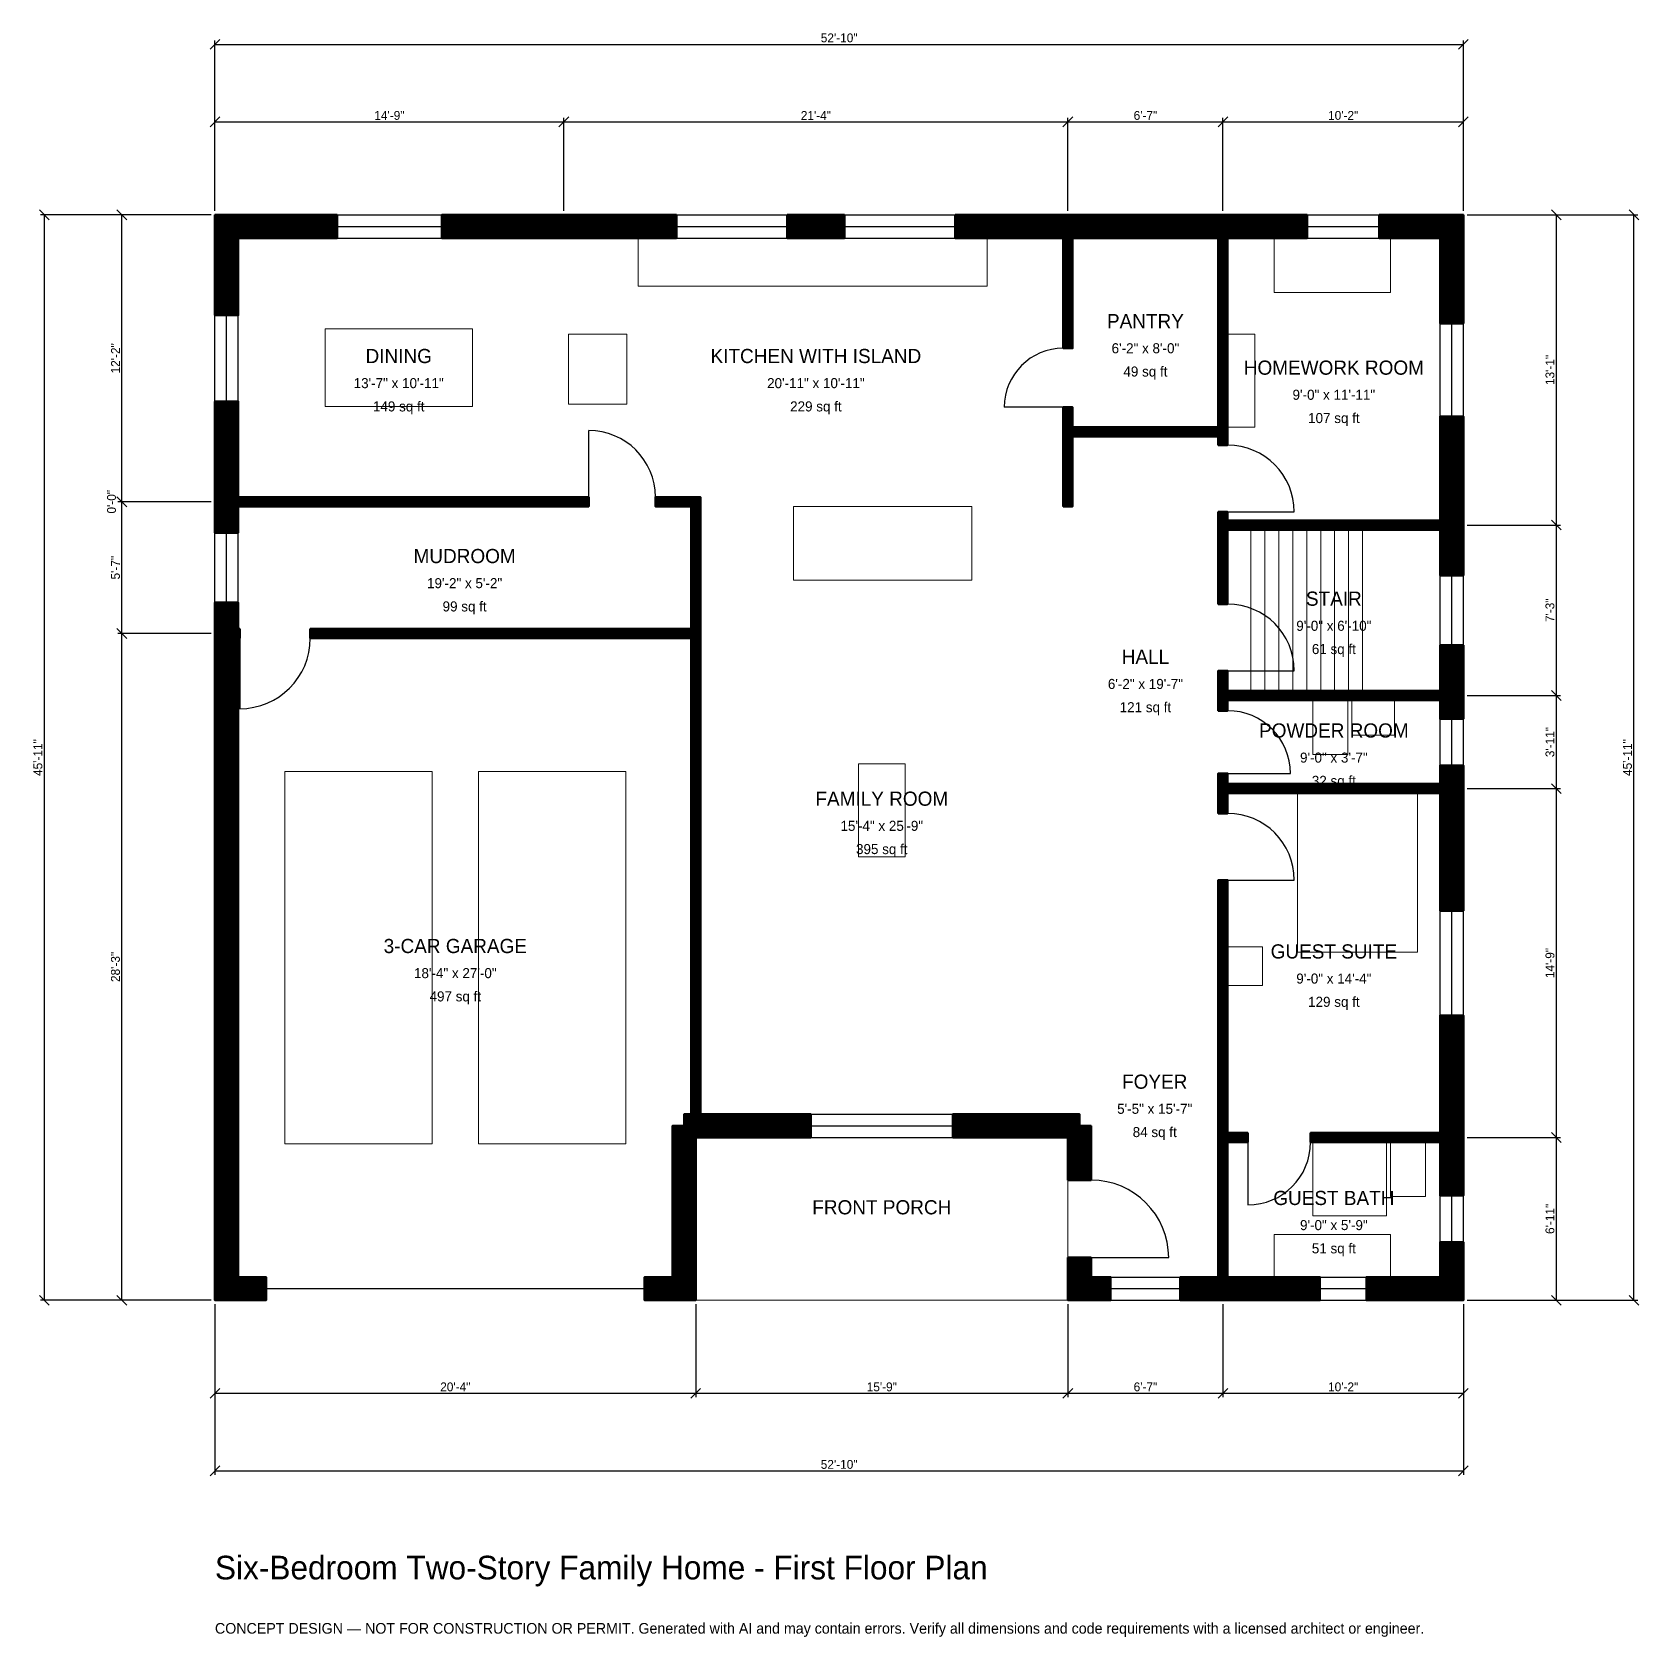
# Model space of a CAD drawing. Header units: inches. Extents: x -93 to 723, y -171 to 644.
import ezdxf
from ezdxf.enums import TextEntityAlignment as Align

# ---------------------------------------------------------------- set-up
doc = ezdxf.new("R2010")
doc.units = ezdxf.units.IN
doc.header["$MEASUREMENT"] = 0
doc.linetypes.add('DASHED', pattern=[0.6, 0.5, -0.1])
for name, color, linetype, lineweight in [('A-ANNO-DIMS', 1, 'Continuous', 13), ('A-ANNO-TEXT', 7, 'Continuous', 18), ('A-AREA-IDEN', 7, 'Continuous', 18), ('A-DOOR', 2, 'Continuous', 25), ('A-FLOR-FIXT', 9, 'Continuous', 13), ('A-FLOR-STRS', 3, 'Continuous', 18), ('A-FURN', 9, 'Continuous', 13), ('A-GLAZ', 4, 'Continuous', 25), ('A-SITE-PAVE', 8, 'Continuous', 13), ('A-WALL', 7, 'Continuous', 50), ('A-WALL-PATT', 8, 'Continuous', 13)]:
    doc.layers.add(name, color=color, linetype=linetype, lineweight=lineweight)
doc.dimstyles.new('PLAN', dxfattribs={"dimtxt": 4.5, "dimasz": 3, "dimexe": 2, "dimexo": 2, "dimgap": 1, "dimtad": 1, "dimdec": 0, "dimlunit": 4, "dimtsz": 2.5, "dimcen": 2.5, "dimclrd": 1, "dimclre": 1, "dimazin": 3, "dimtfac": 1, "dimtmove": 0, "dimatfit": 3})

msp = doc.modelspace()

# ---------------------------------------------------------------- hatches: boundary and pattern name
at = {"layer": 'A-WALL-PATT'}
h = msp.add_hatch(dxfattribs=at)
h.set_pattern_fill('ANSI31', color=8, scale=0.8)
h.paths.add_polyline_path([(0, 340.9449), (0, 340.9449), (0, 344.4882), (0, 354.3307), (11.811, 354.3307), (11.811, 344.4882), (11.811, 340.9449), (12.5984, 340.9449), (12.5984, 336.2205), (11.811, 336.2205), (11.811, 332.6772), (11.811, 11.811), (25.9843, 11.811), (25.9843, 0), (11.811, 0), (11.811, 0), (0, 0), (0, 0), (0, 0), (0, 0), (0, 11.811), (0, 11.811), (0, 332.6772), (0, 336.2205), (0, 336.2205), (0, 340.9449)])
h.paths.add_polyline_path([(0, 399.6063), (0, 403.1496), (0, 403.1496), (0, 407.874), (0, 407.874), (0, 411.4173), (0, 456.4961), (11.811, 456.4961), (11.811, 411.4173), (11.811, 407.874), (174.8031, 407.874), (179.5276, 407.874), (189.7638, 407.874), (189.7638, 403.1496), (179.5276, 403.1496), (174.8031, 403.1496), (11.811, 403.1496), (11.811, 399.6063), (11.811, 389.7638), (0, 389.7638), (0, 399.6063)])
h.paths.add_polyline_path([(0, 539.3701), (0, 539.3701), (0, 551.1811), (0, 551.1811), (0, 551.1811), (11.811, 551.1811), (11.811, 551.1811), (62.0079, 551.1811), (62.0079, 539.3701), (11.811, 539.3701), (11.811, 500.1968), (0, 500.1968), (0, 539.3701)])
h.paths.add_polyline_path([(171.2598, 551.1811), (183.0709, 551.1811), (234.3176, 551.1811), (234.3176, 539.3701), (183.0709, 539.3701), (171.2598, 539.3701), (115.1575, 539.3701), (115.1575, 551.1811), (171.2598, 551.1811)])
h.paths.add_polyline_path([(319.6194, 551.1811), (319.6194, 539.3701), (290.6168, 539.3701), (290.6168, 551.1811), (319.6194, 551.1811)])
h.paths.add_polyline_path([(427.1654, 551.1811), (430.7087, 551.1811), (430.7087, 551.1811), (435.4331, 551.1811), (435.4331, 551.1811), (438.9764, 551.1811), (505.9055, 551.1811), (509.4488, 551.1811), (509.4488, 551.1811), (514.1732, 551.1811), (514.1732, 551.1811), (517.7165, 551.1811), (554.5276, 551.1811), (554.5276, 539.3701), (517.7165, 539.3701), (514.1732, 539.3701), (514.1732, 443.3071), (514.1732, 438.5827), (514.1732, 434.252), (509.4488, 434.252), (509.4488, 438.5827), (435.4331, 438.5827), (435.4331, 403.1496), (430.7087, 403.1496), (430.7087, 438.5827), (430.7087, 443.3071), (430.7087, 453.5433), (435.4331, 453.5433), (435.4331, 443.3071), (509.4488, 443.3071), (509.4488, 539.3701), (505.9055, 539.3701), (438.9764, 539.3701), (435.4331, 539.3701), (435.4331, 483.4646), (430.7087, 483.4646), (430.7087, 539.3701), (427.1654, 539.3701), (375.9186, 539.3701), (375.9186, 551.1811), (427.1654, 551.1811)])
h.paths.add_polyline_path([(622.0472, 551.1811), (622.0472, 551.1811), (633.8583, 551.1811), (633.8583, 551.1811), (633.8583, 551.1811), (633.8583, 539.3701), (633.8583, 539.3701), (633.8583, 496.063), (622.0472, 496.063), (622.0472, 539.3701), (591.1417, 539.3701), (591.1417, 551.1811), (622.0472, 551.1811)])
h.paths.add_polyline_path([(633.8583, 399.6063), (633.8583, 396.063), (633.8583, 396.063), (633.8583, 391.3386), (633.8583, 391.3386), (633.8583, 387.7953), (633.8583, 368.1102), (622.0472, 368.1102), (622.0472, 387.7953), (622.0472, 391.3386), (514.1732, 391.3386), (514.1732, 353.5433), (509.4488, 353.5433), (509.4488, 391.3386), (509.4488, 396.063), (509.4488, 400.3937), (514.1732, 400.3937), (514.1732, 396.063), (622.0472, 396.063), (622.0472, 399.6063), (622.0472, 448.8189), (633.8583, 448.8189), (633.8583, 399.6063)])
h.paths.add_polyline_path([(633.8583, 312.9921), (633.8583, 309.4488), (633.8583, 309.4488), (633.8583, 304.7244), (633.8583, 304.7244), (633.8583, 301.1811), (633.8583, 295.2756), (622.0472, 295.2756), (622.0472, 301.1811), (622.0472, 304.7244), (514.1732, 304.7244), (514.1732, 299.4094), (509.4488, 299.4094), (509.4488, 304.7244), (509.4488, 309.4488), (509.4488, 319.685), (514.1732, 319.685), (514.1732, 309.4488), (622.0472, 309.4488), (622.0472, 312.9921), (622.0472, 332.6772), (633.8583, 332.6772), (633.8583, 312.9921)])
h.paths.add_polyline_path([(633.8583, 265.748), (633.8583, 262.2047), (633.8583, 262.2047), (633.8583, 257.4803), (633.8583, 257.4803), (633.8583, 253.937), (633.8583, 197.8346), (622.0472, 197.8346), (622.0472, 253.937), (622.0472, 257.4803), (514.1732, 257.4803), (514.1732, 247.2441), (509.4488, 247.2441), (509.4488, 257.4803), (509.4488, 262.2047), (509.4488, 267.5197), (514.1732, 267.5197), (514.1732, 262.2047), (622.0472, 262.2047), (622.0472, 265.748), (622.0472, 271.6535), (633.8583, 271.6535), (633.8583, 265.748)])
h.paths.add_polyline_path([(633.8583, 88.5827), (633.8583, 85.0394), (633.8583, 85.0394), (633.8583, 80.315), (633.8583, 80.315), (633.8583, 76.7717), (633.8583, 53.1496), (622.0472, 53.1496), (622.0472, 76.7717), (622.0472, 80.315), (556.2992, 80.315), (556.2992, 85.0394), (622.0472, 85.0394), (622.0472, 88.5827), (622.0472, 144.685), (633.8583, 144.685), (633.8583, 88.5827)])
h.paths.add_polyline_path([(633.8583, 11.811), (633.8583, 11.811), (633.8583, 0), (633.8583, 0), (633.8583, 0), (622.0472, 0), (622.0472, 0), (584.6457, 0), (584.6457, 11.811), (622.0472, 11.811), (622.0472, 29.5276), (633.8583, 29.5276), (633.8583, 11.811)])
h.paths.add_polyline_path([(517.7165, 0), (514.1732, 0), (514.1732, 0), (509.4488, 0), (509.4488, 0), (505.9055, 0), (490.1575, 0), (490.1575, 11.811), (505.9055, 11.811), (509.4488, 11.811), (509.4488, 80.315), (509.4488, 85.0394), (509.4488, 198.4252), (509.4488, 203.1496), (509.4488, 213.3858), (514.1732, 213.3858), (514.1732, 203.1496), (514.1732, 198.4252), (514.1732, 85.0394), (524.4094, 85.0394), (524.4094, 80.315), (514.1732, 80.315), (514.1732, 11.811), (517.7165, 11.811), (561.0236, 11.811), (561.0236, 0), (517.7165, 0)])
h.paths.add_polyline_path([(444.8819, 0), (444.8819, 0), (433.0709, 0), (433.0709, 0), (433.0708, 0), (433.0708, 11.811), (433.0709, 11.811), (433.0709, 21.6535), (444.8819, 21.6535), (444.8819, 11.811), (454.7244, 11.811), (454.7244, 0), (444.8819, 0)])
h.paths.add_polyline_path([(433.0709, 82.6772), (374.6063, 82.6772), (374.6063, 94.4882), (438.9764, 94.4882), (438.9764, 88.5827), (444.8819, 88.5827), (444.8819, 61.0236), (433.0709, 61.0236), (433.0709, 82.6772)])
h.paths.add_polyline_path([(246.4567, 82.6772), (246.4567, 82.6771), (244.0945, 82.6771), (244.0945, 80.315), (244.0945, 80.315), (244.0945, 11.811), (244.0945, 11.811), (244.0945, 0), (244.0945, 0), (244.0945, 0), (244.0945, 0), (232.2835, 0), (232.2835, 0), (218.1102, 0), (218.1102, 11.811), (232.2835, 11.811), (232.2835, 88.5827), (238.189, 88.5827), (238.189, 94.4882), (241.7323, 94.4882), (241.7323, 336.2205), (48.4252, 336.2205), (48.4252, 340.9449), (241.7323, 340.9449), (241.7323, 403.1496), (223.622, 403.1496), (223.622, 407.874), (241.7323, 407.874), (246.4567, 407.874), (246.4567, 403.1496), (246.4567, 340.9449), (246.4567, 336.2205), (246.4567, 94.4882), (302.5591, 94.4882), (302.5591, 82.6772), (246.4567, 82.6772)])

# ---------------------------------------------------------------- linework, layer by layer
at = {"layer": 'A-DOOR'}
for p, q in [((430.7087, 453.5433), (400.7874, 453.5433)), ((189.7638, 407.874), (189.7638, 441.7323)), ((514.1732, 400.3937), (548.0315, 400.3937)), ((12.5984, 336.2205), (12.5984, 300.3937)), ((514.1732, 319.685), (548.0315, 319.685)), ((514.1732, 267.5197), (546.063, 267.5197)), ((514.1732, 213.3858), (548.0315, 213.3858)), ((524.4094, 80.315), (524.4094, 48.4252)), ((444.8819, 21.6535), (484.252, 21.6535))]:
    msp.add_line(p, q, dxfattribs=at)
at = {"layer": 'A-DOOR', "linetype": 'DASHED'}
msp.add_line((25.9843, 5.9055), (218.1102, 5.9055), dxfattribs=at)
at = {"layer": 'A-DOOR'}
for centre, radius, start, end in [((430.7087, 453.5433), 29.9213, 90, 180), ((189.7638, 407.874), 33.8583, 0, 90), ((514.1732, 400.3937), 33.8583, 0, 90), ((514.1732, 319.685), 33.8583, 0, 90), ((12.5984, 336.2205), 35.8268, 270, 360), ((514.1732, 267.5197), 31.8898, 0, 90), ((514.1732, 213.3858), 33.8583, 0, 90), ((524.4094, 80.315), 31.8898, 270, 360), ((444.8819, 21.6535), 39.3701, 0, 90)]:
    msp.add_arc(centre, radius, start, end, dxfattribs=at)
at = {"layer": 'A-FLOR-FIXT'}
for points in [[(214.9606, 514.9606), (392.126, 514.9606), (392.126, 539.3701), (214.9606, 539.3701)], [(557.4803, 277.1654), (575.1968, 277.1654), (575.1968, 304.7244), (557.4803, 304.7244)], [(577.1654, 287.0079), (598.8189, 287.0079), (598.8189, 304.7244), (577.1654, 304.7244)], [(557.4803, 42.9134), (594.8819, 42.9134), (594.8819, 80.315), (557.4803, 80.315)], [(596.8504, 52.7559), (614.5669, 52.7559), (614.5669, 80.315), (596.8504, 80.315)], [(537.7953, 11.811), (596.8504, 11.811), (596.8504, 33.4646), (537.7953, 33.4646)]]:
    msp.add_lwpolyline(points, close=True, dxfattribs=at)
at = {"layer": 'A-FLOR-STRS'}
for p, q in [((525.9843, 309.4488), (525.9843, 391.3386)), ((533.0709, 309.4488), (533.0709, 391.3386)), ((540.1575, 309.4488), (540.1575, 391.3386)), ((547.2441, 309.4488), (547.2441, 391.3386)), ((554.3307, 309.4488), (554.3307, 391.3386)), ((561.4173, 309.4488), (561.4173, 391.3386)), ((568.5039, 309.4488), (568.5039, 391.3386)), ((575.5906, 309.4488), (575.5906, 391.3386)), ((582.6772, 309.4488), (582.6772, 391.3386))]:
    msp.add_line(p, q, dxfattribs=at)
at = {"layer": 'A-FURN'}
for points in [[(537.7953, 511.811), (596.8504, 511.811), (596.8504, 539.3701), (537.7953, 539.3701)], [(55.9055, 453.937), (130.7087, 453.937), (130.7087, 493.3071), (55.9055, 493.3071)], [(179.5276, 455.1181), (209.0551, 455.1181), (209.0551, 490.5512), (179.5276, 490.5512)], [(514.1732, 443.3071), (527.9528, 443.3071), (527.9528, 490.5512), (514.1732, 490.5512)], [(293.7008, 365.748), (384.252, 365.748), (384.252, 403.1496), (293.7008, 403.1496)], [(326.7717, 225.1969), (350.3937, 225.1969), (350.3937, 272.4409), (326.7717, 272.4409)], [(35.4331, 79.5276), (110.2362, 79.5276), (110.2362, 268.5039), (35.4331, 268.5039)], [(133.8583, 79.5276), (208.6614, 79.5276), (208.6614, 268.5039), (133.8583, 268.5039)], [(549.6063, 176.7717), (610.6299, 176.7717), (610.6299, 257.4803), (549.6063, 257.4803)], [(514.1732, 159.8425), (531.8898, 159.8425), (531.8898, 179.5276), (514.1732, 179.5276)]]:
    msp.add_lwpolyline(points, close=True, dxfattribs=at)
at = {"layer": 'A-GLAZ'}
for p, q in [((62.0079, 551.1811), (115.1575, 551.1811)), ((234.3176, 551.1811), (290.6168, 551.1811)), ((319.6194, 551.1811), (375.9186, 551.1811)), ((554.5276, 551.1811), (591.1417, 551.1811)), ((62.0079, 545.2756), (115.1575, 545.2756)), ((62.0079, 539.3701), (115.1575, 539.3701)), ((234.3176, 545.2756), (290.6168, 545.2756)), ((234.3176, 539.3701), (290.6168, 539.3701)), ((319.6194, 545.2756), (375.9186, 545.2756)), ((319.6194, 539.3701), (375.9186, 539.3701)), ((554.5276, 545.2756), (591.1417, 545.2756)), ((554.5276, 539.3701), (591.1417, 539.3701)), ((0, 456.4961), (0, 500.1968)), ((5.9055, 456.4961), (5.9055, 500.1968)), ((11.811, 456.4961), (11.811, 500.1968)), ((622.0472, 448.8189), (622.0472, 496.063)), ((627.9528, 448.8189), (627.9528, 496.063)), ((633.8583, 448.8189), (633.8583, 496.063)), ((0, 354.3307), (0, 389.7638)), ((5.9055, 354.3307), (5.9055, 389.7638)), ((11.811, 354.3307), (11.811, 389.7638)), ((622.0472, 332.6772), (622.0472, 368.1102)), ((627.9528, 332.6772), (627.9528, 368.1102)), ((633.8583, 332.6772), (633.8583, 368.1102)), ((622.0472, 271.6535), (622.0472, 295.2756)), ((627.9528, 271.6535), (627.9528, 295.2756)), ((633.8583, 271.6535), (633.8583, 295.2756)), ((622.0472, 144.685), (622.0472, 197.8346)), ((627.9528, 144.685), (627.9528, 197.8346)), ((633.8583, 144.685), (633.8583, 197.8346)), ((302.5591, 94.4882), (374.6063, 94.4882)), ((302.5591, 88.5827), (374.6063, 88.5827)), ((302.5591, 82.6772), (374.6063, 82.6772)), ((622.0472, 29.5276), (622.0472, 53.1496)), ((627.9528, 29.5276), (627.9528, 53.1496)), ((633.8583, 29.5276), (633.8583, 53.1496)), ((454.7244, 11.811), (490.1575, 11.811)), ((561.0236, 11.811), (584.6457, 11.811)), ((454.7244, 5.9055), (490.1575, 5.9055)), ((454.7244, 0), (490.1575, 0)), ((561.0236, 5.9055), (584.6457, 5.9055)), ((561.0236, 0), (584.6457, 0))]:
    msp.add_line(p, q, dxfattribs=at)
at = {"layer": 'A-SITE-PAVE', "linetype": 'DASHED'}
msp.add_lwpolyline([(244.0945, 0), (433.0709, 0), (433.0709, 82.6772), (244.0945, 82.6772)], close=True, dxfattribs=at)
at = {"layer": 'A-WALL'}
for points in [[(0, 539.3701), (0, 539.3701), (0, 551.1811), (0, 551.1811), (0, 551.1811), (11.811, 551.1811), (11.811, 551.1811), (62.0079, 551.1811), (62.0079, 539.3701), (11.811, 539.3701), (11.811, 500.1968), (0, 500.1968), (0, 539.3701)], [(171.2598, 551.1811), (183.0709, 551.1811), (234.3176, 551.1811), (234.3176, 539.3701), (183.0709, 539.3701), (171.2598, 539.3701), (115.1575, 539.3701), (115.1575, 551.1811), (171.2598, 551.1811)], [(319.6194, 551.1811), (319.6194, 539.3701), (290.6168, 539.3701), (290.6168, 551.1811), (319.6194, 551.1811)], [(427.1654, 551.1811), (430.7087, 551.1811), (430.7087, 551.1811), (435.4331, 551.1811), (435.4331, 551.1811), (438.9764, 551.1811), (505.9055, 551.1811), (509.4488, 551.1811), (509.4488, 551.1811), (514.1732, 551.1811), (514.1732, 551.1811), (517.7165, 551.1811), (554.5276, 551.1811), (554.5276, 539.3701), (517.7165, 539.3701), (514.1732, 539.3701), (514.1732, 443.3071), (514.1732, 438.5827), (514.1732, 434.252), (509.4488, 434.252), (509.4488, 438.5827), (435.4331, 438.5827), (435.4331, 403.1496), (430.7087, 403.1496), (430.7087, 438.5827), (430.7087, 443.3071), (430.7087, 453.5433), (435.4331, 453.5433), (435.4331, 443.3071), (509.4488, 443.3071), (509.4488, 539.3701), (505.9055, 539.3701), (438.9764, 539.3701), (435.4331, 539.3701), (435.4331, 483.4646), (430.7087, 483.4646), (430.7087, 539.3701), (427.1654, 539.3701), (375.9186, 539.3701), (375.9186, 551.1811), (427.1654, 551.1811)], [(622.0472, 551.1811), (622.0472, 551.1811), (633.8583, 551.1811), (633.8583, 551.1811), (633.8583, 551.1811), (633.8583, 539.3701), (633.8583, 539.3701), (633.8583, 496.063), (622.0472, 496.063), (622.0472, 539.3701), (591.1417, 539.3701), (591.1417, 551.1811), (622.0472, 551.1811)], [(0, 399.6063), (0, 403.1496), (0, 403.1496), (0, 407.874), (0, 407.874), (0, 411.4173), (0, 456.4961), (11.811, 456.4961), (11.811, 411.4173), (11.811, 407.874), (174.8031, 407.874), (179.5276, 407.874), (189.7638, 407.874), (189.7638, 403.1496), (179.5276, 403.1496), (174.8031, 403.1496), (11.811, 403.1496), (11.811, 399.6063), (11.811, 389.7638), (0, 389.7638), (0, 399.6063)], [(633.8583, 399.6063), (633.8583, 396.063), (633.8583, 396.063), (633.8583, 391.3386), (633.8583, 391.3386), (633.8583, 387.7953), (633.8583, 368.1102), (622.0472, 368.1102), (622.0472, 387.7953), (622.0472, 391.3386), (514.1732, 391.3386), (514.1732, 353.5433), (509.4488, 353.5433), (509.4488, 391.3386), (509.4488, 396.063), (509.4488, 400.3937), (514.1732, 400.3937), (514.1732, 396.063), (622.0472, 396.063), (622.0472, 399.6063), (622.0472, 448.8189), (633.8583, 448.8189), (633.8583, 399.6063)], [(246.4567, 82.6772), (246.4567, 82.6771), (244.0945, 82.6771), (244.0945, 80.315), (244.0945, 80.315), (244.0945, 11.811), (244.0945, 11.811), (244.0945, 0), (244.0945, 0), (244.0945, 0), (244.0945, 0), (232.2835, 0), (232.2835, 0), (218.1102, 0), (218.1102, 11.811), (232.2835, 11.811), (232.2835, 88.5827), (238.189, 88.5827), (238.189, 94.4882), (241.7323, 94.4882), (241.7323, 336.2205), (48.4252, 336.2205), (48.4252, 340.9449), (241.7323, 340.9449), (241.7323, 403.1496), (223.622, 403.1496), (223.622, 407.874), (241.7323, 407.874), (246.4567, 407.874), (246.4567, 403.1496), (246.4567, 340.9449), (246.4567, 336.2205), (246.4567, 94.4882), (302.5591, 94.4882), (302.5591, 82.6772), (246.4567, 82.6772)], [(0, 340.9449), (0, 340.9449), (0, 344.4882), (0, 354.3307), (11.811, 354.3307), (11.811, 344.4882), (11.811, 340.9449), (12.5984, 340.9449), (12.5984, 336.2205), (11.811, 336.2205), (11.811, 332.6772), (11.811, 11.811), (25.9843, 11.811), (25.9843, 0), (11.811, 0), (11.811, 0), (0, 0), (0, 0), (0, 0), (0, 0), (0, 11.811), (0, 11.811), (0, 332.6772), (0, 336.2205), (0, 336.2205), (0, 340.9449)], [(633.8583, 312.9921), (633.8583, 309.4488), (633.8583, 309.4488), (633.8583, 304.7244), (633.8583, 304.7244), (633.8583, 301.1811), (633.8583, 295.2756), (622.0472, 295.2756), (622.0472, 301.1811), (622.0472, 304.7244), (514.1732, 304.7244), (514.1732, 299.4094), (509.4488, 299.4094), (509.4488, 304.7244), (509.4488, 309.4488), (509.4488, 319.685), (514.1732, 319.685), (514.1732, 309.4488), (622.0472, 309.4488), (622.0472, 312.9921), (622.0472, 332.6772), (633.8583, 332.6772), (633.8583, 312.9921)], [(633.8583, 265.748), (633.8583, 262.2047), (633.8583, 262.2047), (633.8583, 257.4803), (633.8583, 257.4803), (633.8583, 253.937), (633.8583, 197.8346), (622.0472, 197.8346), (622.0472, 253.937), (622.0472, 257.4803), (514.1732, 257.4803), (514.1732, 247.2441), (509.4488, 247.2441), (509.4488, 257.4803), (509.4488, 262.2047), (509.4488, 267.5197), (514.1732, 267.5197), (514.1732, 262.2047), (622.0472, 262.2047), (622.0472, 265.748), (622.0472, 271.6535), (633.8583, 271.6535), (633.8583, 265.748)], [(517.7165, 0), (514.1732, 0), (514.1732, 0), (509.4488, 0), (509.4488, 0), (505.9055, 0), (490.1575, 0), (490.1575, 11.811), (505.9055, 11.811), (509.4488, 11.811), (509.4488, 80.315), (509.4488, 85.0394), (509.4488, 198.4252), (509.4488, 203.1496), (509.4488, 213.3858), (514.1732, 213.3858), (514.1732, 203.1496), (514.1732, 198.4252), (514.1732, 85.0394), (524.4094, 85.0394), (524.4094, 80.315), (514.1732, 80.315), (514.1732, 11.811), (517.7165, 11.811), (561.0236, 11.811), (561.0236, 0), (517.7165, 0)], [(633.8583, 88.5827), (633.8583, 85.0394), (633.8583, 85.0394), (633.8583, 80.315), (633.8583, 80.315), (633.8583, 76.7717), (633.8583, 53.1496), (622.0472, 53.1496), (622.0472, 76.7717), (622.0472, 80.315), (556.2992, 80.315), (556.2992, 85.0394), (622.0472, 85.0394), (622.0472, 88.5827), (622.0472, 144.685), (633.8583, 144.685), (633.8583, 88.5827)], [(433.0709, 82.6772), (374.6063, 82.6772), (374.6063, 94.4882), (438.9764, 94.4882), (438.9764, 88.5827), (444.8819, 88.5827), (444.8819, 61.0236), (433.0709, 61.0236), (433.0709, 82.6772)], [(633.8583, 11.811), (633.8583, 11.811), (633.8583, 0), (633.8583, 0), (633.8583, 0), (622.0472, 0), (622.0472, 0), (584.6457, 0), (584.6457, 11.811), (622.0472, 11.811), (622.0472, 29.5276), (633.8583, 29.5276), (633.8583, 11.811)], [(444.8819, 0), (444.8819, 0), (433.0709, 0), (433.0709, 0), (433.0708, 0), (433.0708, 11.811), (433.0709, 11.811), (433.0709, 21.6535), (444.8819, 21.6535), (444.8819, 11.811), (454.7244, 11.811), (454.7244, 0), (444.8819, 0)]]:
    msp.add_lwpolyline(points, close=True, dxfattribs=at)

# ---------------------------------------------------------------- texts
at = {"layer": 'A-ANNO-TEXT'}
for s, height, p in [('Six-Bedroom Two-Story Family Home - First Floor Plan', 12, (0, -141.7323)), ('CONCEPT DESIGN — NOT FOR CONSTRUCTION OR PERMIT. Generated with AI and may contain errors. Verify all dimensions and code requirements with a licensed architect or engineer.', 5.4, (0, -169.2913))]:
    msp.add_text(s, height=height, dxfattribs=at).set_placement(p)
at = {"layer": 'A-AREA-IDEN'}
for s, height, p in [('PANTRY', 7.2, (472.4409, 497.2441)), ('DINING', 7.2, (93.3071, 479.5276)), ('KITCHEN WITH ISLAND', 7.2, (305.1181, 479.5276)), ('6\'-2" x 8\'-0"', 5.1, (472.4409, 483.4646)), ('49 sq ft', 5.1, (472.4409, 471.6535)), ('HOMEWORK ROOM', 7.2, (568.1102, 473.622)), ('13\'-7" x 10\'-11"', 5.1, (93.3071, 465.748)), ('20\'-11" x 10\'-11"', 5.1, (305.1181, 465.748)), ('9\'-0" x 11\'-11"', 5.1, (568.1102, 459.8425)), ('149 sq ft', 5.1, (93.3071, 453.937)), ('229 sq ft', 5.1, (305.1181, 453.937)), ('107 sq ft', 5.1, (568.1102, 448.0315)), ('MUDROOM', 7.2, (126.7717, 377.9528)), ('19\'-2" x 5\'-2"', 5.1, (126.7717, 364.1732)), ('STAIR', 7.2, (568.1102, 356.2992)), ('99 sq ft', 5.1, (126.7717, 352.3622)), ('9\'-0" x 6\'-10"', 5.1, (568.1102, 342.5197)), ('HALL', 7.2, (472.4409, 326.7717)), ('61 sq ft', 5.1, (568.1102, 330.7087)), ('6\'-2" x 19\'-7"', 5.1, (472.4409, 312.9921)), ('121 sq ft', 5.1, (472.4409, 301.1811)), ('POWDER ROOM', 7.2, (568.1102, 289.3701)), ('9\'-0" x 3\'-7"', 5.1, (568.1102, 275.5906)), ('32 sq ft', 5.1, (568.1102, 263.7795)), ('FAMILY ROOM', 7.2, (338.5827, 254.7244)), ('15\'-4" x 25\'-9"', 5.1, (338.5827, 240.9449)), ('395 sq ft', 5.1, (338.5827, 229.1339)), ('3-CAR GARAGE', 7.2, (122.0472, 179.9213)), ('GUEST SUITE', 7.2, (568.1102, 177.1654)), ('18\'-4" x 27\'-0"', 5.1, (122.0472, 166.1417)), ('9\'-0" x 14\'-4"', 5.1, (568.1102, 163.3858)), ('497 sq ft', 5.1, (122.0472, 154.3307)), ('129 sq ft', 5.1, (568.1102, 151.5748)), ('FOYER', 7.2, (477.1654, 111.0236)), ('5\'-5" x 15\'-7"', 5.1, (477.1654, 97.2441)), ('84 sq ft', 5.1, (477.1654, 85.4331)), ('FRONT PORCH', 7.2, (338.5827, 47.2441)), ('GUEST BATH', 7.2, (568.1102, 51.9685)), ('9\'-0" x 5\'-9"', 5.1, (568.1102, 38.189)), ('51 sq ft', 5.1, (568.1102, 26.378))]:
    msp.add_text(s, height=height, dxfattribs=at).set_placement(p, align=Align.MIDDLE_CENTER)

# ---------------------------------------------------------------- dimensions: what is measured, and where the dimension line sits
at = {"layer": 'A-ANNO-DIMS'}
for base, p1, p2, text in [((0, 637.7953), (0, 551.1811), (633.8583, 551.1811), '52\'-10"'), ((0, 598.4252), (0, 551.1811), (177.1654, 551.1811), '14\'-9"'), ((177.1654, 598.4252), (177.1654, 551.1811), (433.0709, 551.1811), '21\'-4"'), ((433.0709, 598.4252), (433.0709, 551.1811), (511.811, 551.1811), '6\'-7"'), ((511.811, 598.4252), (511.811, 551.1811), (633.8583, 551.1811), '10\'-2"'), ((0, -47.2441), (0, 0), (244.0945, 0), '20\'-4"'), ((0, -86.6142), (0, 0), (633.8583, 0), '52\'-10"'), ((244.0945, -47.2441), (244.0945, 0), (433.0709, 0), '15\'-9"'), ((433.0709, -47.2441), (433.0709, 0), (511.811, 0), '6\'-7"'), ((511.811, -47.2441), (511.811, 0), (633.8583, 0), '10\'-2"')]:
    msp.add_linear_dim(base=base, p1=p1, p2=p2, text=text, dimstyle='PLAN', dxfattribs=at).render()
for base, p1, p2, text in [((-86.6142, 0), (0, 0), (0, 551.1811), '45\'-11"'), ((-47.2441, 405.5118), (0, 405.5118), (0, 551.1811), '12\'-2"'), ((681.1024, 393.7008), (633.8583, 393.7008), (633.8583, 551.1811), '13\'-1"'), ((720.4724, 0), (633.8583, 0), (633.8583, 551.1811), '45\'-11"'), ((-47.2441, 405.5118), (0, 405.5118), (0, 405.5118), '0\'-0"'), ((-47.2441, 338.5827), (0, 338.5827), (0, 405.5118), '5\'-7"'), ((681.1024, 307.0866), (633.8583, 307.0866), (633.8583, 393.7008), '7\'-3"'), ((-47.2441, 0), (0, 0), (0, 338.5827), '28\'-3"'), ((681.1024, 259.8425), (633.8583, 259.8425), (633.8583, 307.0866), '3\'-11"'), ((681.1024, 82.6772), (633.8583, 82.6772), (633.8583, 259.8425), '14\'-9"'), ((681.1024, 0), (633.8583, 0), (633.8583, 82.6772), '6\'-11"')]:
    msp.add_linear_dim(base=base, p1=p1, p2=p2, angle=90, text=text, dimstyle='PLAN', dxfattribs=at).render()

doc.saveas('drawing.dxf')
